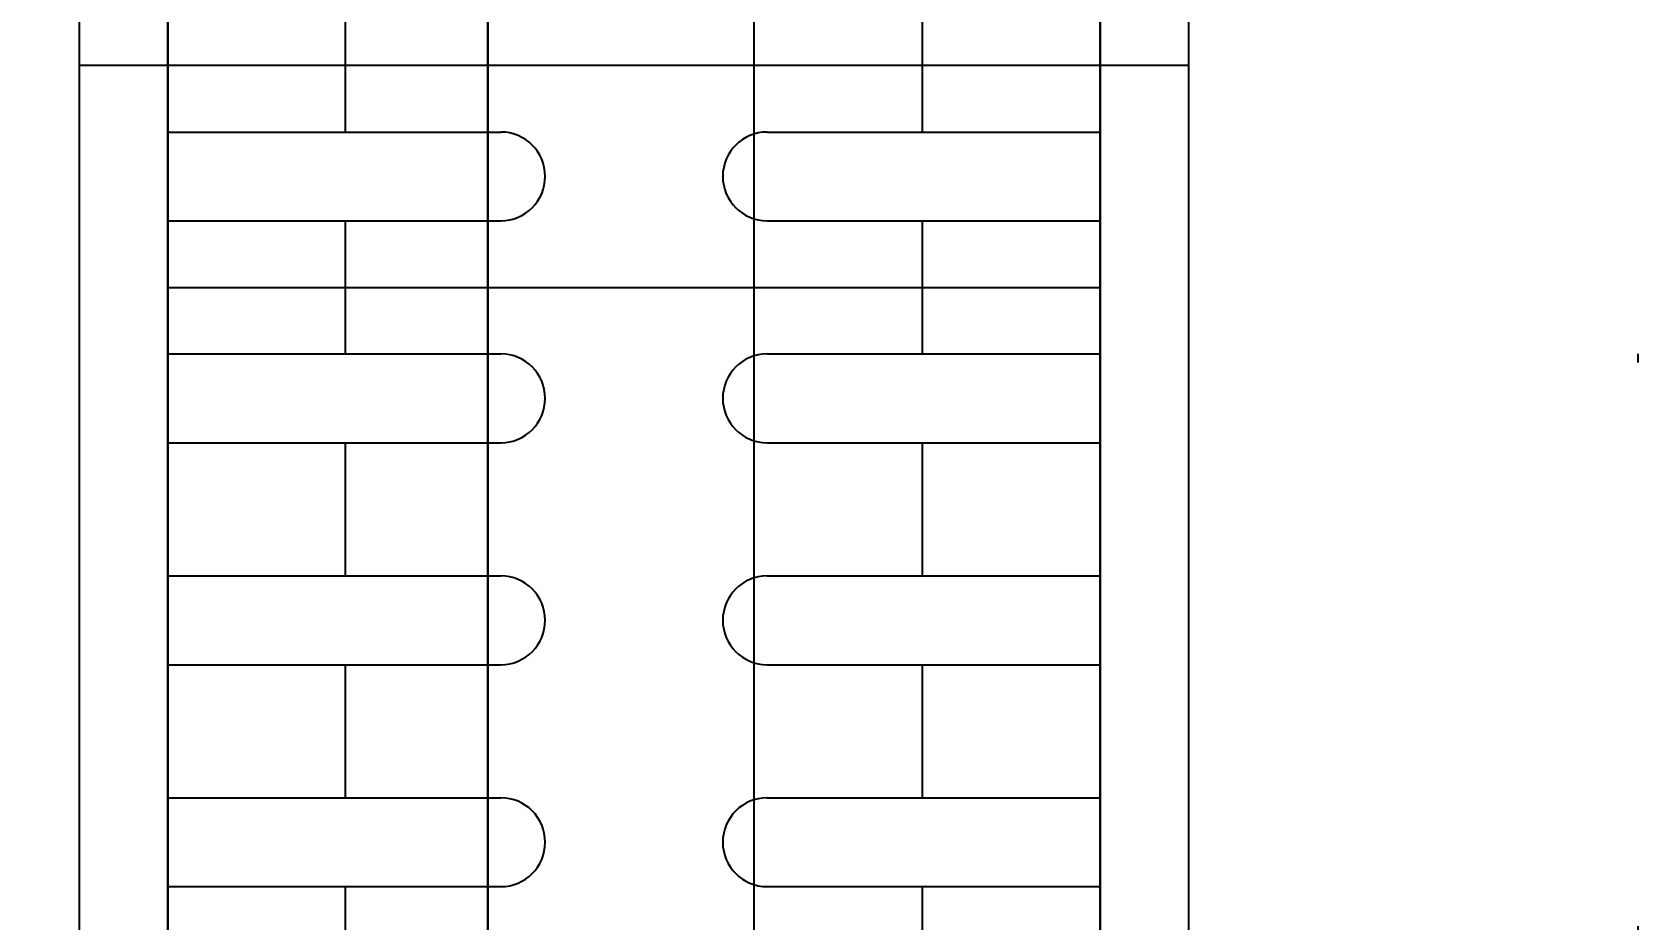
# Model space of a CAD drawing. Header units: inches. Extents: x 21 to 38546, y 13 to 15001.
# Drawn here: x 6003.62 to 6021.71, y 2037.61 to 2047.61 of the extents above; entities that cross this region are included whole.
import ezdxf

# ---------------------------------------------------------------- set-up
doc = ezdxf.new("R2010")
doc.units = ezdxf.units.IN
doc.header["$MEASUREMENT"] = 0
doc.linetypes.add('DOT', pattern=[6.35, 0, -6.35])
doc.layers.add('RAST-IST-RADYATÖR-DİNAMİK BLOK', color=83, linetype='Continuous')
for name, color, linetype, lineweight in [('Z_MİM_-KM-BEAM-RAY', 8, 'DOT', 25), ('Z_MİM_-KM-CERAMIC-09', 8, 'Continuous', 25), ('Z_MİM_-KM-ELECTRIC', 8, 'Continuous', 25), ('Z_MİM_-KM-TEXT-DETAIL', 8, 'Continuous', 25), ('Z_MİM_-KM-WALL', 8, 'Continuous', 25)]:
    doc.layers.add(name, color=color, linetype=linetype, lineweight=lineweight)
doc.styles.add('-KM-OLCU', font='ARIALN.TTF')

# ---------------------------------------------------------------- blocks, each defined once
blk = doc.blocks.new('A$Cba0c6c82')
at = {"ltscale": 2}
blk.add_line((0, 65), (65, 65), dxfattribs=at)
at = {"layer": 'Z_MİM_-KM-TEXT-DETAIL', "color": 7, "insert": (33.893, 58.781), "char_height": 7.17372, "attachment_point": 1, "style": '-KM-OLCU'}
blk.add_mtext_dynamic_manual_height_columns('ÇAMAŞIR MAKİNESİ\\PKURUTMA MAKİNESİ 10 KG', width=84.7034, gutter_width=12.5, heights=[0], dxfattribs=at)
blk = doc.blocks.new('-KM_Kiriş İzi_ZK')
at = {"layer": 'Z_MİM_-KM-BEAM-RAY'}
blk.add_line((2689.999, 1565.001), (2689.999, 1030), dxfattribs=at)
blk = doc.blocks.new('IS_RADYATOR-PLAN-80')
at = {"layer": 'RAST-IST-RADYATÖR-DİNAMİK BLOK', "color": 7}
for p, q in [((70.75, 11.5), (70.75, 7.75)), ((71.75, 11.5), (71.75, 7.75)), ((73.25, 11.5), (73.25, 7.75)), ((74.25, 11.5), (74.25, 7.75)), ((75.75, 11.5), (75.75, 7.75)), ((76.75, 11.5), (76.75, 7.75)), ((70, 9.5), (70.75, 9.5)), ((71.75, 9.5), (72.5, 9.5)), ((72.5, 9.5), (73.25, 9.5)), ((74.25, 9.5), (75, 9.5)), ((75, 9.5), (75.75, 9.5)), ((76.75, 9.5), (77.5, 9.5)), ((70.75, 4.75), (70.75, 1)), ((71.75, 4.75), (71.75, 1)), ((73.25, 4.75), (73.25, 1)), ((74.25, 4.75), (74.25, 1)), ((75.75, 4.75), (75.75, 1)), ((76.75, 4.75), (76.75, 1)), ((70, 3), (70.75, 3)), ((71.75, 3), (72.5, 3)), ((72.5, 3), (73.25, 3)), ((74.25, 3), (75, 3)), ((75, 3), (75.75, 3)), ((76.75, 3), (77.5, 3))]:
    blk.add_line(p, q, dxfattribs=at)
at = {"layer": 'RAST-IST-RADYATÖR-DİNAMİK BLOK'}
for points in [[(0, 0), (80, 0), (80, 12.5), (0, 12.5)], [(2.5, 11.5), (77.5, 11.5), (77.5, 1), (2.5, 1)]]:
    blk.add_lwpolyline(points, dxfattribs=at)
at = {"layer": 'RAST-IST-RADYATÖR-DİNAMİK BLOK', "color": 7}
for centre, start, end in [((71.25, 7.75), 180, 0), ((73.75, 7.75), 180, 0), ((76.25, 7.75), 180, 0), ((71.25, 4.75), 0, 180), ((73.75, 4.75), 0, 180), ((76.25, 4.75), 0, 180)]:
    blk.add_arc(centre, 0.5, start, end, dxfattribs=at)
blk = doc.blocks.new('IS_RADYATOR-PLAN-90')
at = {"layer": 'RAST-IST-RADYATÖR-DİNAMİK BLOK', "color": 7}
for p, q in [((70.75, 11.5), (70.75, 7.75)), ((71.75, 11.5), (71.75, 7.75)), ((73.25, 11.5), (73.25, 7.75)), ((74.25, 11.5), (74.25, 7.75)), ((75.75, 11.5), (75.75, 7.75)), ((76.75, 11.5), (76.75, 7.75)), ((78.25, 11.5), (78.25, 7.75)), ((79.25, 11.5), (79.25, 7.75)), ((70, 9.5), (70.75, 9.5)), ((71.75, 9.5), (72.5, 9.5)), ((72.5, 9.5), (73.25, 9.5)), ((74.25, 9.5), (75, 9.5)), ((75, 9.5), (75.75, 9.5)), ((76.75, 9.5), (77.5, 9.5)), ((77.5, 9.5), (78.25, 9.5)), ((79.25, 9.5), (80, 9.5)), ((80, 9.5), (80.75, 9.5)), ((70.75, 4.75), (70.75, 1)), ((71.75, 4.75), (71.75, 1)), ((73.25, 4.75), (73.25, 1)), ((74.25, 4.75), (74.25, 1)), ((75.75, 4.75), (75.75, 1)), ((76.75, 4.75), (76.75, 1)), ((78.25, 4.75), (78.25, 1)), ((79.25, 4.75), (79.25, 1)), ((70, 3), (70.75, 3)), ((71.75, 3), (72.5, 3)), ((72.5, 3), (73.25, 3)), ((74.25, 3), (75, 3)), ((75, 3), (75.75, 3)), ((76.75, 3), (77.5, 3)), ((77.5, 3), (78.25, 3)), ((79.25, 3), (80, 3)), ((80, 3), (80.75, 3))]:
    blk.add_line(p, q, dxfattribs=at)
at = {"layer": 'RAST-IST-RADYATÖR-DİNAMİK BLOK'}
for points in [[(0, 0), (90, 0), (90, 12.5), (0, 12.5)], [(2.5, 11.5), (87.5, 11.5), (87.5, 1), (2.5, 1)]]:
    blk.add_lwpolyline(points, dxfattribs=at)
at = {"layer": 'RAST-IST-RADYATÖR-DİNAMİK BLOK', "color": 7}
for centre, start, end in [((71.25, 7.75), 180, 0), ((73.75, 7.75), 180, 0), ((76.25, 7.75), 180, 0), ((78.75, 7.75), 180, 0), ((71.25, 4.75), 0, 180), ((73.75, 4.75), 0, 180), ((76.25, 4.75), 0, 180), ((78.75, 4.75), 0, 180)]:
    blk.add_arc(centre, 0.5, start, end, dxfattribs=at)
blk = doc.blocks.new('IS_RADYATOR-PLAN-100')
at = {"layer": 'RAST-IST-RADYATÖR-DİNAMİK BLOK', "color": 7}
for p, q in [((70.75, 11.5), (70.75, 7.75)), ((71.75, 11.5), (71.75, 7.75)), ((73.25, 11.5), (73.25, 7.75)), ((74.25, 11.5), (74.25, 7.75)), ((75.75, 11.5), (75.75, 7.75)), ((76.75, 11.5), (76.75, 7.75)), ((78.25, 11.5), (78.25, 7.75)), ((79.25, 11.5), (79.25, 7.75)), ((70, 9.5), (70.75, 9.5)), ((71.75, 9.5), (72.5, 9.5)), ((72.5, 9.5), (73.25, 9.5)), ((74.25, 9.5), (75, 9.5)), ((75, 9.5), (75.75, 9.5)), ((76.75, 9.5), (77.5, 9.5)), ((77.5, 9.5), (78.25, 9.5)), ((79.25, 9.5), (80, 9.5)), ((80, 9.5), (80.75, 9.5)), ((70.75, 4.75), (70.75, 1)), ((71.75, 4.75), (71.75, 1)), ((73.25, 4.75), (73.25, 1)), ((74.25, 4.75), (74.25, 1)), ((75.75, 4.75), (75.75, 1)), ((76.75, 4.75), (76.75, 1)), ((78.25, 4.75), (78.25, 1)), ((79.25, 4.75), (79.25, 1)), ((70, 3), (70.75, 3)), ((71.75, 3), (72.5, 3)), ((72.5, 3), (73.25, 3)), ((74.25, 3), (75, 3)), ((75, 3), (75.75, 3)), ((76.75, 3), (77.5, 3)), ((77.5, 3), (78.25, 3)), ((79.25, 3), (80, 3)), ((80, 3), (80.75, 3))]:
    blk.add_line(p, q, dxfattribs=at)
at = {"layer": 'RAST-IST-RADYATÖR-DİNAMİK BLOK'}
for points in [[(0, 0), (100, 0), (100, 12.5), (0, 12.5)], [(2.5, 11.5), (97.5, 11.5), (97.5, 1), (2.5, 1)]]:
    blk.add_lwpolyline(points, dxfattribs=at)
at = {"layer": 'RAST-IST-RADYATÖR-DİNAMİK BLOK', "color": 7}
for centre, start, end in [((71.25, 7.75), 180, 0), ((73.75, 7.75), 180, 0), ((76.25, 7.75), 180, 0), ((78.75, 7.75), 180, 0), ((71.25, 4.75), 0, 180), ((73.75, 4.75), 0, 180), ((76.25, 4.75), 0, 180), ((78.75, 4.75), 0, 180)]:
    blk.add_arc(centre, 0.5, start, end, dxfattribs=at)
blk = doc.blocks.new('IS_RADYATOR-PLAN-110')
at = {"layer": 'RAST-IST-RADYATÖR-DİNAMİK BLOK', "color": 7}
for p, q in [((70.75, 11.5), (70.75, 7.75)), ((71.75, 11.5), (71.75, 7.75)), ((73.25, 11.5), (73.25, 7.75)), ((74.25, 11.5), (74.25, 7.75)), ((75.75, 11.5), (75.75, 7.75)), ((76.75, 11.5), (76.75, 7.75)), ((78.25, 11.5), (78.25, 7.75)), ((79.25, 11.5), (79.25, 7.75)), ((70, 9.5), (70.75, 9.5)), ((71.75, 9.5), (72.5, 9.5)), ((72.5, 9.5), (73.25, 9.5)), ((74.25, 9.5), (75, 9.5)), ((75, 9.5), (75.75, 9.5)), ((76.75, 9.5), (77.5, 9.5)), ((77.5, 9.5), (78.25, 9.5)), ((79.25, 9.5), (80, 9.5)), ((80, 9.5), (80.75, 9.5)), ((70.75, 4.75), (70.75, 1)), ((71.75, 4.75), (71.75, 1)), ((73.25, 4.75), (73.25, 1)), ((74.25, 4.75), (74.25, 1)), ((75.75, 4.75), (75.75, 1)), ((76.75, 4.75), (76.75, 1)), ((78.25, 4.75), (78.25, 1)), ((79.25, 4.75), (79.25, 1)), ((70, 3), (70.75, 3)), ((71.75, 3), (72.5, 3)), ((72.5, 3), (73.25, 3)), ((74.25, 3), (75, 3)), ((75, 3), (75.75, 3)), ((76.75, 3), (77.5, 3)), ((77.5, 3), (78.25, 3)), ((79.25, 3), (80, 3)), ((80, 3), (80.75, 3))]:
    blk.add_line(p, q, dxfattribs=at)
at = {"layer": 'RAST-IST-RADYATÖR-DİNAMİK BLOK'}
for points in [[(0, 0), (110, 0), (110, 12.5), (0, 12.5)], [(2.5, 11.5), (107.5, 11.5), (107.5, 1), (2.5, 1)]]:
    blk.add_lwpolyline(points, dxfattribs=at)
at = {"layer": 'RAST-IST-RADYATÖR-DİNAMİK BLOK', "color": 7}
for centre, start, end in [((71.25, 7.75), 180, 0), ((73.75, 7.75), 180, 0), ((76.25, 7.75), 180, 0), ((78.75, 7.75), 180, 0), ((71.25, 4.75), 0, 180), ((73.75, 4.75), 0, 180), ((76.25, 4.75), 0, 180), ((78.75, 4.75), 0, 180)]:
    blk.add_arc(centre, 0.5, start, end, dxfattribs=at)
blk = doc.blocks.new('IS_RADYATOR-PLAN-120')
at = {"layer": 'RAST-IST-RADYATÖR-DİNAMİK BLOK', "color": 7}
for p, q in [((70.75, 11.5), (70.75, 7.75)), ((71.75, 11.5), (71.75, 7.75)), ((73.25, 11.5), (73.25, 7.75)), ((74.25, 11.5), (74.25, 7.75)), ((75.75, 11.5), (75.75, 7.75)), ((76.75, 11.5), (76.75, 7.75)), ((78.25, 11.5), (78.25, 7.75)), ((79.25, 11.5), (79.25, 7.75)), ((70, 9.5), (70.75, 9.5)), ((71.75, 9.5), (72.5, 9.5)), ((72.5, 9.5), (73.25, 9.5)), ((74.25, 9.5), (75, 9.5)), ((75, 9.5), (75.75, 9.5)), ((76.75, 9.5), (77.5, 9.5)), ((77.5, 9.5), (78.25, 9.5)), ((79.25, 9.5), (80, 9.5)), ((80, 9.5), (80.75, 9.5)), ((70.75, 4.75), (70.75, 1)), ((71.75, 4.75), (71.75, 1)), ((73.25, 4.75), (73.25, 1)), ((74.25, 4.75), (74.25, 1)), ((75.75, 4.75), (75.75, 1)), ((76.75, 4.75), (76.75, 1)), ((78.25, 4.75), (78.25, 1)), ((79.25, 4.75), (79.25, 1)), ((70, 3), (70.75, 3)), ((71.75, 3), (72.5, 3)), ((72.5, 3), (73.25, 3)), ((74.25, 3), (75, 3)), ((75, 3), (75.75, 3)), ((76.75, 3), (77.5, 3)), ((77.5, 3), (78.25, 3)), ((79.25, 3), (80, 3)), ((80, 3), (80.75, 3))]:
    blk.add_line(p, q, dxfattribs=at)
at = {"layer": 'RAST-IST-RADYATÖR-DİNAMİK BLOK'}
for points in [[(0, 0), (120, 0), (120, 12.5), (0, 12.5)], [(2.5, 11.5), (117.5, 11.5), (117.5, 1), (2.5, 1)]]:
    blk.add_lwpolyline(points, dxfattribs=at)
at = {"layer": 'RAST-IST-RADYATÖR-DİNAMİK BLOK', "color": 7}
for centre, start, end in [((71.25, 7.75), 180, 0), ((73.75, 7.75), 180, 0), ((76.25, 7.75), 180, 0), ((78.75, 7.75), 180, 0), ((71.25, 4.75), 0, 180), ((73.75, 4.75), 0, 180), ((76.25, 4.75), 0, 180), ((78.75, 4.75), 0, 180)]:
    blk.add_arc(centre, 0.5, start, end, dxfattribs=at)
blk = doc.blocks.new('IS_RADYATOR-PLAN-130')
at = {"layer": 'RAST-IST-RADYATÖR-DİNAMİK BLOK', "color": 7}
for p, q in [((70.75, 11.5), (70.75, 7.75)), ((71.75, 11.5), (71.75, 7.75)), ((73.25, 11.5), (73.25, 7.75)), ((74.25, 11.5), (74.25, 7.75)), ((75.75, 11.5), (75.75, 7.75)), ((76.75, 11.5), (76.75, 7.75)), ((78.25, 11.5), (78.25, 7.75)), ((79.25, 11.5), (79.25, 7.75)), ((70, 9.5), (70.75, 9.5)), ((71.75, 9.5), (72.5, 9.5)), ((72.5, 9.5), (73.25, 9.5)), ((74.25, 9.5), (75, 9.5)), ((75, 9.5), (75.75, 9.5)), ((76.75, 9.5), (77.5, 9.5)), ((77.5, 9.5), (78.25, 9.5)), ((79.25, 9.5), (80, 9.5)), ((80, 9.5), (80.75, 9.5)), ((70.75, 4.75), (70.75, 1)), ((71.75, 4.75), (71.75, 1)), ((73.25, 4.75), (73.25, 1)), ((74.25, 4.75), (74.25, 1)), ((75.75, 4.75), (75.75, 1)), ((76.75, 4.75), (76.75, 1)), ((78.25, 4.75), (78.25, 1)), ((79.25, 4.75), (79.25, 1)), ((70, 3), (70.75, 3)), ((71.75, 3), (72.5, 3)), ((72.5, 3), (73.25, 3)), ((74.25, 3), (75, 3)), ((75, 3), (75.75, 3)), ((76.75, 3), (77.5, 3)), ((77.5, 3), (78.25, 3)), ((79.25, 3), (80, 3)), ((80, 3), (80.75, 3))]:
    blk.add_line(p, q, dxfattribs=at)
at = {"layer": 'RAST-IST-RADYATÖR-DİNAMİK BLOK'}
for points in [[(0, 0), (130, 0), (130, 12.5), (0, 12.5)], [(2.5, 11.5), (127.5, 11.5), (127.5, 1), (2.5, 1)]]:
    blk.add_lwpolyline(points, dxfattribs=at)
at = {"layer": 'RAST-IST-RADYATÖR-DİNAMİK BLOK', "color": 7}
for centre, start, end in [((71.25, 7.75), 180, 0), ((73.75, 7.75), 180, 0), ((76.25, 7.75), 180, 0), ((78.75, 7.75), 180, 0), ((71.25, 4.75), 0, 180), ((73.75, 4.75), 0, 180), ((76.25, 4.75), 0, 180), ((78.75, 4.75), 0, 180)]:
    blk.add_arc(centre, 0.5, start, end, dxfattribs=at)
blk = doc.blocks.new('IS_RADYATOR-PLAN-140')
at = {"layer": 'RAST-IST-RADYATÖR-DİNAMİK BLOK', "color": 7}
for p, q in [((70.75, 11.5), (70.75, 7.75)), ((71.75, 11.5), (71.75, 7.75)), ((73.25, 11.5), (73.25, 7.75)), ((74.25, 11.5), (74.25, 7.75)), ((75.75, 11.5), (75.75, 7.75)), ((76.75, 11.5), (76.75, 7.75)), ((78.25, 11.5), (78.25, 7.75)), ((79.25, 11.5), (79.25, 7.75)), ((70, 9.5), (70.75, 9.5)), ((71.75, 9.5), (72.5, 9.5)), ((72.5, 9.5), (73.25, 9.5)), ((74.25, 9.5), (75, 9.5)), ((75, 9.5), (75.75, 9.5)), ((76.75, 9.5), (77.5, 9.5)), ((77.5, 9.5), (78.25, 9.5)), ((79.25, 9.5), (80, 9.5)), ((80, 9.5), (80.75, 9.5)), ((70.75, 4.75), (70.75, 1)), ((71.75, 4.75), (71.75, 1)), ((73.25, 4.75), (73.25, 1)), ((74.25, 4.75), (74.25, 1)), ((75.75, 4.75), (75.75, 1)), ((76.75, 4.75), (76.75, 1)), ((78.25, 4.75), (78.25, 1)), ((79.25, 4.75), (79.25, 1)), ((70, 3), (70.75, 3)), ((71.75, 3), (72.5, 3)), ((72.5, 3), (73.25, 3)), ((74.25, 3), (75, 3)), ((75, 3), (75.75, 3)), ((76.75, 3), (77.5, 3)), ((77.5, 3), (78.25, 3)), ((79.25, 3), (80, 3)), ((80, 3), (80.75, 3))]:
    blk.add_line(p, q, dxfattribs=at)
at = {"layer": 'RAST-IST-RADYATÖR-DİNAMİK BLOK'}
for points in [[(0, 0), (140, 0), (140, 12.5), (0, 12.5)], [(2.5, 11.5), (137.5, 11.5), (137.5, 1), (2.5, 1)]]:
    blk.add_lwpolyline(points, dxfattribs=at)
at = {"layer": 'RAST-IST-RADYATÖR-DİNAMİK BLOK', "color": 7}
for centre, start, end in [((71.25, 7.75), 180, 0), ((73.75, 7.75), 180, 0), ((76.25, 7.75), 180, 0), ((78.75, 7.75), 180, 0), ((71.25, 4.75), 0, 180), ((73.75, 4.75), 0, 180), ((76.25, 4.75), 0, 180), ((78.75, 4.75), 0, 180)]:
    blk.add_arc(centre, 0.5, start, end, dxfattribs=at)
blk = doc.blocks.new('IS_RADYATOR-PLAN-150')
at = {"layer": 'RAST-IST-RADYATÖR-DİNAMİK BLOK', "color": 7}
for p, q in [((70.75, 11.5), (70.75, 7.75)), ((71.75, 11.5), (71.75, 7.75)), ((73.25, 11.5), (73.25, 7.75)), ((74.25, 11.5), (74.25, 7.75)), ((75.75, 11.5), (75.75, 7.75)), ((76.75, 11.5), (76.75, 7.75)), ((78.25, 11.5), (78.25, 7.75)), ((79.25, 11.5), (79.25, 7.75)), ((70, 9.5), (70.75, 9.5)), ((71.75, 9.5), (72.5, 9.5)), ((72.5, 9.5), (73.25, 9.5)), ((74.25, 9.5), (75, 9.5)), ((75, 9.5), (75.75, 9.5)), ((76.75, 9.5), (77.5, 9.5)), ((77.5, 9.5), (78.25, 9.5)), ((79.25, 9.5), (80, 9.5)), ((80, 9.5), (80.75, 9.5)), ((70.75, 4.75), (70.75, 1)), ((71.75, 4.75), (71.75, 1)), ((73.25, 4.75), (73.25, 1)), ((74.25, 4.75), (74.25, 1)), ((75.75, 4.75), (75.75, 1)), ((76.75, 4.75), (76.75, 1)), ((78.25, 4.75), (78.25, 1)), ((79.25, 4.75), (79.25, 1)), ((70, 3), (70.75, 3)), ((71.75, 3), (72.5, 3)), ((72.5, 3), (73.25, 3)), ((74.25, 3), (75, 3)), ((75, 3), (75.75, 3)), ((76.75, 3), (77.5, 3)), ((77.5, 3), (78.25, 3)), ((79.25, 3), (80, 3)), ((80, 3), (80.75, 3))]:
    blk.add_line(p, q, dxfattribs=at)
at = {"layer": 'RAST-IST-RADYATÖR-DİNAMİK BLOK'}
for points in [[(-5, 0), (145, 0), (145, 12.5), (-5, 12.5)], [(-2.5, 11.5), (142.5, 11.5), (142.5, 1), (-2.5, 1)]]:
    blk.add_lwpolyline(points, dxfattribs=at)
at = {"layer": 'RAST-IST-RADYATÖR-DİNAMİK BLOK', "color": 7}
for centre, start, end in [((71.25, 7.75), 180, 0), ((73.75, 7.75), 180, 0), ((76.25, 7.75), 180, 0), ((78.75, 7.75), 180, 0), ((71.25, 4.75), 0, 180), ((73.75, 4.75), 0, 180), ((76.25, 4.75), 0, 180), ((78.75, 4.75), 0, 180)]:
    blk.add_arc(centre, 0.5, start, end, dxfattribs=at)
blk = doc.blocks.new('IS_RADYATOR-PLAN-160')
at = {"layer": 'RAST-IST-RADYATÖR-DİNAMİK BLOK', "color": 7}
for p, q in [((70.75, 11.5), (70.75, 7.75)), ((71.75, 11.5), (71.75, 7.75)), ((73.25, 11.5), (73.25, 7.75)), ((74.25, 11.5), (74.25, 7.75)), ((75.75, 11.5), (75.75, 7.75)), ((76.75, 11.5), (76.75, 7.75)), ((78.25, 11.5), (78.25, 7.75)), ((79.25, 11.5), (79.25, 7.75)), ((70, 9.5), (70.75, 9.5)), ((71.75, 9.5), (72.5, 9.5)), ((72.5, 9.5), (73.25, 9.5)), ((74.25, 9.5), (75, 9.5)), ((75, 9.5), (75.75, 9.5)), ((76.75, 9.5), (77.5, 9.5)), ((77.5, 9.5), (78.25, 9.5)), ((79.25, 9.5), (80, 9.5)), ((80, 9.5), (80.75, 9.5)), ((70.75, 4.75), (70.75, 1)), ((71.75, 4.75), (71.75, 1)), ((73.25, 4.75), (73.25, 1)), ((74.25, 4.75), (74.25, 1)), ((75.75, 4.75), (75.75, 1)), ((76.75, 4.75), (76.75, 1)), ((78.25, 4.75), (78.25, 1)), ((79.25, 4.75), (79.25, 1)), ((70, 3), (70.75, 3)), ((71.75, 3), (72.5, 3)), ((72.5, 3), (73.25, 3)), ((74.25, 3), (75, 3)), ((75, 3), (75.75, 3)), ((76.75, 3), (77.5, 3)), ((77.5, 3), (78.25, 3)), ((79.25, 3), (80, 3)), ((80, 3), (80.75, 3))]:
    blk.add_line(p, q, dxfattribs=at)
at = {"layer": 'RAST-IST-RADYATÖR-DİNAMİK BLOK'}
for points in [[(-5, 0), (155, 0), (155, 12.5), (-5, 12.5)], [(-2.5, 11.5), (152.5, 11.5), (152.5, 1), (-2.5, 1)]]:
    blk.add_lwpolyline(points, dxfattribs=at)
at = {"layer": 'RAST-IST-RADYATÖR-DİNAMİK BLOK', "color": 7}
for centre, start, end in [((71.25, 7.75), 180, 0), ((73.75, 7.75), 180, 0), ((76.25, 7.75), 180, 0), ((78.75, 7.75), 180, 0), ((71.25, 4.75), 0, 180), ((73.75, 4.75), 0, 180), ((76.25, 4.75), 0, 180), ((78.75, 4.75), 0, 180)]:
    blk.add_arc(centre, 0.5, start, end, dxfattribs=at)
blk = doc.blocks.new('IS_RADYATOR-PLAN-170')
at = {"layer": 'RAST-IST-RADYATÖR-DİNAMİK BLOK', "color": 7}
for p, q in [((70.75, 11.5), (70.75, 7.75)), ((71.75, 11.5), (71.75, 7.75)), ((73.25, 11.5), (73.25, 7.75)), ((74.25, 11.5), (74.25, 7.75)), ((75.75, 11.5), (75.75, 7.75)), ((76.75, 11.5), (76.75, 7.75)), ((78.25, 11.5), (78.25, 7.75)), ((79.25, 11.5), (79.25, 7.75)), ((70, 9.5), (70.75, 9.5)), ((71.75, 9.5), (72.5, 9.5)), ((72.5, 9.5), (73.25, 9.5)), ((74.25, 9.5), (75, 9.5)), ((75, 9.5), (75.75, 9.5)), ((76.75, 9.5), (77.5, 9.5)), ((77.5, 9.5), (78.25, 9.5)), ((79.25, 9.5), (80, 9.5)), ((80, 9.5), (80.75, 9.5)), ((70.75, 4.75), (70.75, 1)), ((71.75, 4.75), (71.75, 1)), ((73.25, 4.75), (73.25, 1)), ((74.25, 4.75), (74.25, 1)), ((75.75, 4.75), (75.75, 1)), ((76.75, 4.75), (76.75, 1)), ((78.25, 4.75), (78.25, 1)), ((79.25, 4.75), (79.25, 1)), ((70, 3), (70.75, 3)), ((71.75, 3), (72.5, 3)), ((72.5, 3), (73.25, 3)), ((74.25, 3), (75, 3)), ((75, 3), (75.75, 3)), ((76.75, 3), (77.5, 3)), ((77.5, 3), (78.25, 3)), ((79.25, 3), (80, 3)), ((80, 3), (80.75, 3))]:
    blk.add_line(p, q, dxfattribs=at)
at = {"layer": 'RAST-IST-RADYATÖR-DİNAMİK BLOK'}
for points in [[(-5, 0), (165, 0), (165, 12.5), (-5, 12.5)], [(-2.5, 11.5), (162.5, 11.5), (162.5, 1), (-2.5, 1)]]:
    blk.add_lwpolyline(points, dxfattribs=at)
at = {"layer": 'RAST-IST-RADYATÖR-DİNAMİK BLOK', "color": 7}
for centre, start, end in [((71.25, 7.75), 180, 0), ((73.75, 7.75), 180, 0), ((76.25, 7.75), 180, 0), ((78.75, 7.75), 180, 0), ((71.25, 4.75), 0, 180), ((73.75, 4.75), 0, 180), ((76.25, 4.75), 0, 180), ((78.75, 4.75), 0, 180)]:
    blk.add_arc(centre, 0.5, start, end, dxfattribs=at)
blk = doc.blocks.new('IS_RADYATOR-PLAN-180')
at = {"layer": 'RAST-IST-RADYATÖR-DİNAMİK BLOK', "color": 7}
for p, q in [((70.75, 11.5), (70.75, 7.75)), ((71.75, 11.5), (71.75, 7.75)), ((73.25, 11.5), (73.25, 7.75)), ((74.25, 11.5), (74.25, 7.75)), ((75.75, 11.5), (75.75, 7.75)), ((76.75, 11.5), (76.75, 7.75)), ((78.25, 11.5), (78.25, 7.75)), ((79.25, 11.5), (79.25, 7.75)), ((70, 9.5), (70.75, 9.5)), ((71.75, 9.5), (72.5, 9.5)), ((72.5, 9.5), (73.25, 9.5)), ((74.25, 9.5), (75, 9.5)), ((75, 9.5), (75.75, 9.5)), ((76.75, 9.5), (77.5, 9.5)), ((77.5, 9.5), (78.25, 9.5)), ((79.25, 9.5), (80, 9.5)), ((80, 9.5), (80.75, 9.5)), ((70.75, 4.75), (70.75, 1)), ((71.75, 4.75), (71.75, 1)), ((73.25, 4.75), (73.25, 1)), ((74.25, 4.75), (74.25, 1)), ((75.75, 4.75), (75.75, 1)), ((76.75, 4.75), (76.75, 1)), ((78.25, 4.75), (78.25, 1)), ((79.25, 4.75), (79.25, 1)), ((70, 3), (70.75, 3)), ((71.75, 3), (72.5, 3)), ((72.5, 3), (73.25, 3)), ((74.25, 3), (75, 3)), ((75, 3), (75.75, 3)), ((76.75, 3), (77.5, 3)), ((77.5, 3), (78.25, 3)), ((79.25, 3), (80, 3)), ((80, 3), (80.75, 3))]:
    blk.add_line(p, q, dxfattribs=at)
at = {"layer": 'RAST-IST-RADYATÖR-DİNAMİK BLOK'}
for points in [[(-5, 0), (175, 0), (175, 12.5), (-5, 12.5)], [(-2.5, 11.5), (172.5, 11.5), (172.5, 1), (-2.5, 1)]]:
    blk.add_lwpolyline(points, dxfattribs=at)
at = {"layer": 'RAST-IST-RADYATÖR-DİNAMİK BLOK', "color": 7}
for centre, start, end in [((71.25, 7.75), 180, 0), ((73.75, 7.75), 180, 0), ((76.25, 7.75), 180, 0), ((78.75, 7.75), 180, 0), ((71.25, 4.75), 0, 180), ((73.75, 4.75), 0, 180), ((76.25, 4.75), 0, 180), ((78.75, 4.75), 0, 180)]:
    blk.add_arc(centre, 0.5, start, end, dxfattribs=at)
blk = doc.blocks.new('IS_RADYATOR-PLAN-190')
at = {"layer": 'RAST-IST-RADYATÖR-DİNAMİK BLOK', "color": 7}
for p, q in [((70.75, 11.5), (70.75, 7.75)), ((71.75, 11.5), (71.75, 7.75)), ((73.25, 11.5), (73.25, 7.75)), ((74.25, 11.5), (74.25, 7.75)), ((75.75, 11.5), (75.75, 7.75)), ((76.75, 11.5), (76.75, 7.75)), ((78.25, 11.5), (78.25, 7.75)), ((79.25, 11.5), (79.25, 7.75)), ((70, 9.5), (70.75, 9.5)), ((71.75, 9.5), (72.5, 9.5)), ((72.5, 9.5), (73.25, 9.5)), ((74.25, 9.5), (75, 9.5)), ((75, 9.5), (75.75, 9.5)), ((76.75, 9.5), (77.5, 9.5)), ((77.5, 9.5), (78.25, 9.5)), ((79.25, 9.5), (80, 9.5)), ((80, 9.5), (80.75, 9.5)), ((70.75, 4.75), (70.75, 1)), ((71.75, 4.75), (71.75, 1)), ((73.25, 4.75), (73.25, 1)), ((74.25, 4.75), (74.25, 1)), ((75.75, 4.75), (75.75, 1)), ((76.75, 4.75), (76.75, 1)), ((78.25, 4.75), (78.25, 1)), ((79.25, 4.75), (79.25, 1)), ((70, 3), (70.75, 3)), ((71.75, 3), (72.5, 3)), ((72.5, 3), (73.25, 3)), ((74.25, 3), (75, 3)), ((75, 3), (75.75, 3)), ((76.75, 3), (77.5, 3)), ((77.5, 3), (78.25, 3)), ((79.25, 3), (80, 3)), ((80, 3), (80.75, 3))]:
    blk.add_line(p, q, dxfattribs=at)
at = {"layer": 'RAST-IST-RADYATÖR-DİNAMİK BLOK'}
for points in [[(-5, 0), (185, 0), (185, 12.5), (-5, 12.5)], [(182.5, 11.5), (-2.5, 11.5), (-2.5, 1), (182.5, 1)]]:
    blk.add_lwpolyline(points, dxfattribs=at)
at = {"layer": 'RAST-IST-RADYATÖR-DİNAMİK BLOK', "color": 7}
for centre, start, end in [((71.25, 7.75), 180, 0), ((73.75, 7.75), 180, 0), ((76.25, 7.75), 180, 0), ((78.75, 7.75), 180, 0), ((71.25, 4.75), 0, 180), ((73.75, 4.75), 0, 180), ((76.25, 4.75), 0, 180), ((78.75, 4.75), 0, 180)]:
    blk.add_arc(centre, 0.5, start, end, dxfattribs=at)
blk = doc.blocks.new('IS_RADYATOR-PLAN-200')
at = {"layer": 'RAST-IST-RADYATÖR-DİNAMİK BLOK', "color": 7}
for p, q in [((75.75, 11.5), (75.75, 7.75)), ((76.75, 11.5), (76.75, 7.75)), ((78.25, 11.5), (78.25, 7.75)), ((79.25, 11.5), (79.25, 7.75)), ((80.75, 11.5), (80.75, 7.75)), ((81.75, 11.5), (81.75, 7.75)), ((83.25, 11.5), (83.25, 7.75)), ((84.25, 11.5), (84.25, 7.75)), ((75, 9.5), (75.75, 9.5)), ((76.75, 9.5), (77.5, 9.5)), ((77.5, 9.5), (78.25, 9.5)), ((79.25, 9.5), (80, 9.5)), ((80, 9.5), (80.75, 9.5)), ((81.75, 9.5), (82.5, 9.5)), ((82.5, 9.5), (83.25, 9.5)), ((84.25, 9.5), (85, 9.5)), ((85, 9.5), (85.75, 9.5)), ((75.75, 4.75), (75.75, 1)), ((76.75, 4.75), (76.75, 1)), ((78.25, 4.75), (78.25, 1)), ((79.25, 4.75), (79.25, 1)), ((80.75, 4.75), (80.75, 1)), ((81.75, 4.75), (81.75, 1)), ((83.25, 4.75), (83.25, 1)), ((84.25, 4.75), (84.25, 1)), ((75, 3), (75.75, 3)), ((76.75, 3), (77.5, 3)), ((77.5, 3), (78.25, 3)), ((79.25, 3), (80, 3)), ((80, 3), (80.75, 3)), ((81.75, 3), (82.5, 3)), ((82.5, 3), (83.25, 3)), ((84.25, 3), (85, 3)), ((85, 3), (85.75, 3))]:
    blk.add_line(p, q, dxfattribs=at)
at = {"layer": 'RAST-IST-RADYATÖR-DİNAMİK BLOK'}
for points in [[(0, 0), (200, 0), (200, 12.5), (0, 12.5)], [(2.5, 11.5), (197.5, 11.5), (197.5, 1), (2.5, 1)]]:
    blk.add_lwpolyline(points, dxfattribs=at)
at = {"layer": 'RAST-IST-RADYATÖR-DİNAMİK BLOK', "color": 7}
for centre, start, end in [((76.25, 7.75), 180, 0), ((78.75, 7.75), 180, 0), ((81.25, 7.75), 180, 0), ((83.75, 7.75), 180, 0), ((76.25, 4.75), 0, 180), ((78.75, 4.75), 0, 180), ((81.25, 4.75), 0, 180), ((83.75, 4.75), 0, 180)]:
    blk.add_arc(centre, 0.5, start, end, dxfattribs=at)
blk = doc.blocks.new('IS_U4738')
for name, p in [('IS_RADYATOR-PLAN-80', (0, 0)), ('IS_RADYATOR-PLAN-90', (0, 0)), ('IS_RADYATOR-PLAN-100', (0, 0)), ('IS_RADYATOR-PLAN-110', (0, 0)), ('IS_RADYATOR-PLAN-120', (0, 0)), ('IS_RADYATOR-PLAN-130', (0, 0)), ('IS_RADYATOR-PLAN-140', (0, 0)), ('IS_RADYATOR-PLAN-150', (0, 0)), ('IS_RADYATOR-PLAN-160', (0, 0)), ('IS_RADYATOR-PLAN-170', (0, 0)), ('IS_RADYATOR-PLAN-180', (0, 0)), ('IS_RADYATOR-PLAN-190', (0, 0)), ('IS_RADYATOR-PLAN-200', (-5, 0))]:
    blk.add_blockref(name, p)

msp = doc.modelspace()

# ---------------------------------------------------------------- linework, layer by layer
at = {"layer": 'Z_MİM_-KM-CERAMIC-09'}
msp.add_lwpolyline([(6008.758, 2089.084), (5809.756, 2089.084), (5809.756, 1880.083), (6018.756, 1880.084), (6018.756, 2009.083), (6008.758, 2009.083)], close=True, dxfattribs=at)
at = {"layer": 'Z_MİM_-KM-WALL'}
msp.add_line((6011.758, 2012.083), (6011.758, 2562.084), dxfattribs=at)

# ---------------------------------------------------------------- block references
at = {"layer": 'RAST-IST-RADYATÖR-DİNAMİK BLOK', "rotation": 90}
msp.add_blockref('IS_U4738', (6016.654, 1967.231), dxfattribs=at)
at = {"layer": 'Z_MİM_-KM-BEAM-RAY'}
msp.add_blockref('-KM_Kiriş İzi_ZK', (3331.714, 982.083), dxfattribs=at)
at = {"layer": 'Z_MİM_-KM-ELECTRIC', "ltscale": 0.5, "rotation": 270}
msp.add_blockref('A$Cba0c6c82', (5943.758, 2085.82), dxfattribs=at)

doc.saveas('drawing.dxf')
